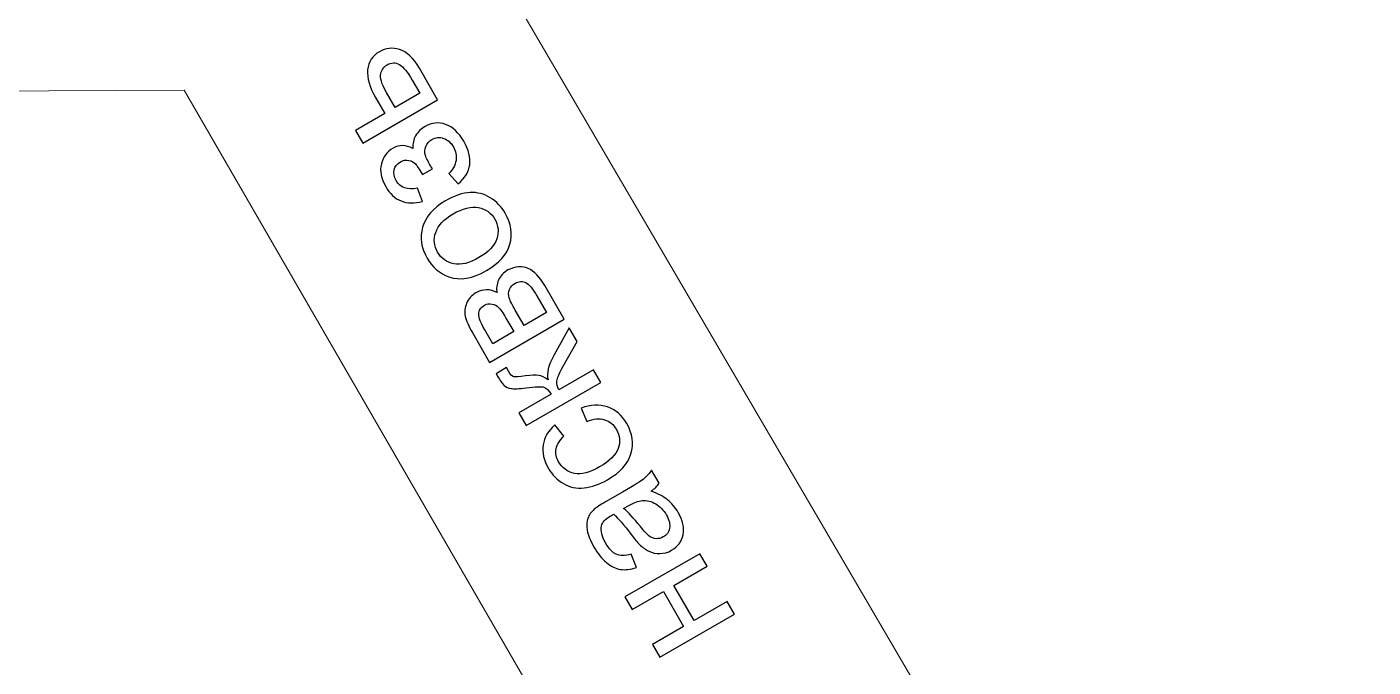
# Model space of a CAD drawing. Header units: millimetres. Extents: x -998 to 1016, y -1915 to 1914.
# Drawn here: x 855.7 to 920.6, y 1146.5 to 1177.4 of the extents above; entities that cross this region are included whole.
import ezdxf

# ---------------------------------------------------------------- set-up
doc = ezdxf.new("R2010")
doc.units = ezdxf.units.MM
doc.header["$MEASUREMENT"] = 0
doc.layers.add('layer 1', color=7, linetype='Continuous')

msp = doc.modelspace()

# ---------------------------------------------------------------- linework, layer by layer
at = {"layer": 'layer 1', "color": 153, "lineweight": 20}
for points, knots in [([(980.4581, 1117.3298), (944.5596, 1055.1518), (865.0528, 1033.848), (802.8748, 1069.7465), (802.8748, 1069.7465), (740.6968, 1105.645), (719.393, 1185.1518), (755.2915, 1247.3298), (755.2915, 1247.3298), (791.19, 1309.5078), (870.6968, 1330.8116), (932.8748, 1294.9131), (932.8748, 1294.9131), (995.0528, 1259.0146), (1016.3566, 1179.5078), (980.4581, 1117.3298)], [0, 0, 0, 0, 0.2, 0.2, 0.2, 0.2, 0.4, 0.4, 0.4, 0.4, 0.6, 0.6, 0.6, 0.6, 1, 1, 1, 1]), ([(899.1939, 1252.5914), (899.1939, 1252.5914), (863.256, 1190.3298), (863.256, 1190.3298), (863.256, 1190.3298), (863.256, 1190.3298), (791.3668, 1190.7117), (791.3668, 1190.7117), (791.3668, 1190.7117), (791.3596, 1192.3623), (790.0216, 1193.6984), (788.3668, 1193.6984), (788.3668, 1193.6984), (786.7122, 1193.6984), (785.3669, 1191.5891), (785.3669, 1190.6984), (785.3669, 1190.6984), (785.367, 1185.6665), (785.3669, 1179.4302), (785.3669, 1173.9614), (785.3669, 1173.9614), (785.3669, 1173.0707), (786.71, 1170.9614), (788.3669, 1170.9614), (788.3669, 1170.9614), (790.0238, 1170.9614), (791.3669, 1172.3045), (791.3669, 1173.9615), (791.3669, 1173.9615), (791.3669, 1173.9615), (791.3667, 1173.9745), (791.3667, 1173.9745), (791.3667, 1173.9745), (791.3667, 1173.9745), (863.2562, 1174.3298), (863.2562, 1174.3298), (863.2562, 1174.3298), (863.2562, 1174.3298), (899.2118, 1112.0782), (899.2118, 1112.0782), (899.2118, 1112.0782), (899.2118, 1112.0782), (899.2005, 1112.072), (899.2005, 1112.072), (899.2005, 1112.072), (897.7655, 1111.2435), (897.274, 1109.4089), (898.1025, 1107.9739), (898.1025, 1107.9739), (899.0007, 1106.4182), (901.676, 1106.4535), (902.5092, 1107.0802), (902.5092, 1107.0802), (907.0327, 1109.6918), (912.2284, 1112.6653), (916.3768, 1115.0606), (916.3768, 1115.0606), (917.1485, 1115.5061), (918.3024, 1117.7256), (917.475, 1119.1587), (917.475, 1119.1587), (916.6476, 1120.5918), (914.8212, 1121.0826), (913.3881, 1120.263), (913.3881, 1120.263), (913.3881, 1120.263), (877.1124, 1182.3298), (877.1124, 1182.3298), (877.1124, 1182.3298), (877.1124, 1182.3298), (913.057, 1244.5876), (913.057, 1244.5876), (913.057, 1244.5876), (914.4919, 1243.7591), (916.3266, 1244.2507), (917.155, 1245.6857), (917.155, 1245.6857), (917.9835, 1247.1206), (917.4919, 1248.9553), (916.0569, 1249.7837), (916.0569, 1249.7837), (916.0569, 1249.7837), (916.0502, 1249.7875), (916.0502, 1249.7875), (916.0502, 1249.7875), (916.0502, 1249.7875), (902.2005, 1257.7837), (902.2005, 1257.7837), (902.2005, 1257.7837), (902.2005, 1257.7837), (902.1939, 1257.7876), (902.1939, 1257.7876), (902.1939, 1257.7876), (900.7589, 1258.616), (898.9243, 1258.1244), (898.0958, 1256.6895), (898.0958, 1256.6895), (897.2674, 1255.2546), (897.759, 1253.4199), (899.1939, 1252.5914)], [0, 0, 0, 0, 0.0384615, 0.0384615, 0.0384615, 0.0384615, 0.0769231, 0.0769231, 0.0769231, 0.0769231, 0.1153846, 0.1153846, 0.1153846, 0.1153846, 0.1538462, 0.1538462, 0.1538462, 0.1538462, 0.1923077, 0.1923077, 0.1923077, 0.1923077, 0.2307692, 0.2307692, 0.2307692, 0.2307692, 0.2692308, 0.2692308, 0.2692308, 0.2692308, 0.3076923, 0.3076923, 0.3076923, 0.3076923, 0.3461538, 0.3461538, 0.3461538, 0.3461538, 0.3846154, 0.3846154, 0.3846154, 0.3846154, 0.4230769, 0.4230769, 0.4230769, 0.4230769, 0.4615385, 0.4615385, 0.4615385, 0.4615385, 0.5, 0.5, 0.5, 0.5, 0.5384615, 0.5384615, 0.5384615, 0.5384615, 0.5769231, 0.5769231, 0.5769231, 0.5769231, 0.6153846, 0.6153846, 0.6153846, 0.6153846, 0.6538462, 0.6538462, 0.6538462, 0.6538462, 0.6923077, 0.6923077, 0.6923077, 0.6923077, 0.7307692, 0.7307692, 0.7307692, 0.7307692, 0.7692308, 0.7692308, 0.7692308, 0.7692308, 0.8076923, 0.8076923, 0.8076923, 0.8076923, 0.8461538, 0.8461538, 0.8461538, 0.8461538, 0.8846154, 0.8846154, 0.8846154, 0.8846154, 0.9230769, 0.9230769, 0.9230769, 0.9230769, 1, 1, 1, 1])]:
    msp.add_open_spline(points, degree=3, knots=knots, dxfattribs=at)
at = {"layer": 'layer 1', "color": 250}
for points, knots in [([(871.8847, 1171.7706), (871.8847, 1171.7706), (871.5325, 1172.3826), (871.5325, 1172.3826), (871.5325, 1172.3826), (871.5325, 1172.3826), (872.9414, 1173.1969), (872.9414, 1173.1969), (872.9414, 1173.1969), (872.9414, 1173.1969), (872.4941, 1173.971), (872.4941, 1173.971), (872.4941, 1173.971), (872.2034, 1174.4773), (872.0762, 1174.922), (872.115, 1175.309), (872.115, 1175.309), (872.1525, 1175.6948), (872.344, 1175.9867), (872.6883, 1176.1863), (872.6883, 1176.1863), (872.9896, 1176.3604), (873.3137, 1176.3952), (873.6592, 1176.2907), (873.6592, 1176.2907), (874.0049, 1176.1863), (874.3222, 1175.8836), (874.6102, 1175.384), (874.6102, 1175.384), (874.6102, 1175.384), (875.4942, 1173.8545), (875.4942, 1173.8545), (875.4942, 1173.8545), (875.4942, 1173.8545), (871.8847, 1171.7706), (871.8847, 1171.7706)], [0, 0, 0, 0, 0.1, 0.1, 0.1, 0.1, 0.2, 0.2, 0.2, 0.2, 0.3, 0.3, 0.3, 0.3, 0.4, 0.4, 0.4, 0.4, 0.5, 0.5, 0.5, 0.5, 0.6, 0.6, 0.6, 0.6, 0.7, 0.7, 0.7, 0.7, 0.8, 0.8, 0.8, 0.8, 1, 1, 1, 1]), ([(874.637, 1174.176), (874.637, 1174.176), (874.2673, 1174.8175), (874.2673, 1174.8175), (874.2673, 1174.8175), (874.0436, 1175.2059), (873.8361, 1175.4536), (873.6459, 1175.5648), (873.6459, 1175.5648), (873.4543, 1175.6746), (873.2589, 1175.672), (873.0566, 1175.5554), (873.0566, 1175.5554), (872.9012, 1175.4657), (872.7968, 1175.3238), (872.7445, 1175.1309), (872.7445, 1175.1309), (872.6936, 1174.938), (872.7887, 1174.6313), (873.0298, 1174.2134), (873.0298, 1174.2134), (873.0298, 1174.2134), (873.4477, 1173.4889), (873.4477, 1173.4889), (873.4477, 1173.4889), (873.4477, 1173.4889), (874.637, 1174.176), (874.637, 1174.176)], [0, 0, 0, 0, 0.125, 0.125, 0.125, 0.125, 0.25, 0.25, 0.25, 0.25, 0.375, 0.375, 0.375, 0.375, 0.5, 0.5, 0.5, 0.5, 0.625, 0.625, 0.625, 0.625, 0.75, 0.75, 0.75, 0.75, 1, 1, 1, 1]), ([(875.2377, 1170.531), (875.2377, 1170.531), (874.7582, 1170.2538), (874.7582, 1170.2538), (874.7582, 1170.2538), (874.6069, 1170.5109), (874.4957, 1170.681), (874.4234, 1170.7641), (874.4234, 1170.7641), (874.3511, 1170.8484), (874.2453, 1170.9061), (874.106, 1170.9369), (874.106, 1170.9369), (873.9667, 1170.969), (873.83, 1170.9448), (873.6934, 1170.8672), (873.6934, 1170.8672), (873.5287, 1170.7708), (873.4283, 1170.6396), (873.3934, 1170.4735), (873.3934, 1170.4735), (873.3573, 1170.3061), (873.3908, 1170.1359), (873.4913, 1169.9619), (873.4913, 1169.9619), (873.6908, 1169.6176), (874.0323, 1169.4931), (874.5172, 1169.5895), (874.5172, 1169.5895), (874.5172, 1169.5895), (874.7583, 1168.9533), (874.7583, 1168.9533), (874.7583, 1168.9533), (873.976, 1168.743), (873.3854, 1168.9841), (872.985, 1169.678), (872.985, 1169.678), (872.7626, 1170.0637), (872.693, 1170.4253), (872.7773, 1170.7654), (872.7773, 1170.7654), (872.8617, 1171.1056), (873.0506, 1171.3601), (873.3425, 1171.5288), (873.3425, 1171.5288), (873.6372, 1171.6989), (873.9546, 1171.6923), (874.2934, 1171.5074), (874.2934, 1171.5074), (874.2867, 1171.7444), (874.3323, 1171.9521), (874.4301, 1172.1302), (874.4301, 1172.1302), (874.5278, 1172.3083), (874.6805, 1172.4557), (874.8868, 1172.5749), (874.8868, 1172.5749), (875.2109, 1172.7624), (875.5417, 1172.7958), (875.8792, 1172.6766), (875.8792, 1172.6766), (876.2167, 1172.5574), (876.5074, 1172.2855), (876.7524, 1171.8624), (876.7524, 1171.8624), (877.2265, 1171.0399), (877.1368, 1170.3515), (876.4806, 1169.7984), (876.4806, 1169.7984), (876.4806, 1169.7984), (876.0265, 1170.3021), (876.0265, 1170.3021), (876.0265, 1170.3021), (876.2274, 1170.4869), (876.3453, 1170.6971), (876.3801, 1170.9302), (876.3801, 1170.9302), (876.4149, 1171.1619), (876.3721, 1171.3816), (876.2543, 1171.5878), (876.2543, 1171.5878), (876.1351, 1171.794), (875.977, 1171.932), (875.7814, 1172.0016), (875.7814, 1172.0016), (875.5859, 1172.0713), (875.3971, 1172.0538), (875.2163, 1171.9494), (875.2163, 1171.9494), (875.0756, 1171.869), (874.9778, 1171.7552), (874.923, 1171.6078), (874.923, 1171.6078), (874.8694, 1171.4619), (874.8573, 1171.3333), (874.8868, 1171.2208), (874.8868, 1171.2208), (874.9176, 1171.1083), (875.006, 1170.9234), (875.1546, 1170.6677), (875.1546, 1170.6677), (875.1654, 1170.6476), (875.1935, 1170.6021), (875.2377, 1170.531)], [0, 0, 0, 0, 0.037037, 0.037037, 0.037037, 0.037037, 0.0740741, 0.0740741, 0.0740741, 0.0740741, 0.1111111, 0.1111111, 0.1111111, 0.1111111, 0.1481481, 0.1481481, 0.1481481, 0.1481481, 0.1851852, 0.1851852, 0.1851852, 0.1851852, 0.2222222, 0.2222222, 0.2222222, 0.2222222, 0.2592593, 0.2592593, 0.2592593, 0.2592593, 0.2962963, 0.2962963, 0.2962963, 0.2962963, 0.3333333, 0.3333333, 0.3333333, 0.3333333, 0.3703704, 0.3703704, 0.3703704, 0.3703704, 0.4074074, 0.4074074, 0.4074074, 0.4074074, 0.4444444, 0.4444444, 0.4444444, 0.4444444, 0.4814815, 0.4814815, 0.4814815, 0.4814815, 0.5185185, 0.5185185, 0.5185185, 0.5185185, 0.5555556, 0.5555556, 0.5555556, 0.5555556, 0.5925926, 0.5925926, 0.5925926, 0.5925926, 0.6296296, 0.6296296, 0.6296296, 0.6296296, 0.6666667, 0.6666667, 0.6666667, 0.6666667, 0.7037037, 0.7037037, 0.7037037, 0.7037037, 0.7407407, 0.7407407, 0.7407407, 0.7407407, 0.7777778, 0.7777778, 0.7777778, 0.7777778, 0.8148148, 0.8148148, 0.8148148, 0.8148148, 0.8518519, 0.8518519, 0.8518519, 0.8518519, 0.8888889, 0.8888889, 0.8888889, 0.8888889, 0.9259259, 0.9259259, 0.9259259, 0.9259259, 1, 1, 1, 1]), ([(877.8467, 1165.6119), (877.1784, 1165.2262), (876.577, 1165.1257), (876.0399, 1165.3118), (876.0399, 1165.3118), (875.594, 1165.4672), (875.2417, 1165.7686), (874.9846, 1166.2146), (874.9846, 1166.2146), (874.6979, 1166.7114), (874.6257, 1167.2096), (874.7689, 1167.7132), (874.7689, 1167.7132), (874.9122, 1168.2155), (875.2711, 1168.632), (875.8444, 1168.9628), (875.8444, 1168.9628), (876.3078, 1169.2307), (876.7136, 1169.3726), (877.0605, 1169.3874), (877.0605, 1169.3874), (877.4074, 1169.4007), (877.7301, 1169.3177), (878.0315, 1169.1369), (878.0315, 1169.1369), (878.3329, 1168.9547), (878.5739, 1168.707), (878.7561, 1168.3923), (878.7561, 1168.3923), (879.0481, 1167.8873), (879.1217, 1167.385), (878.9771, 1166.8869), (878.9771, 1166.8869), (878.8337, 1166.3887), (878.4561, 1165.9628), (877.8467, 1165.6119)], [0, 0, 0, 0, 0.1, 0.1, 0.1, 0.1, 0.2, 0.2, 0.2, 0.2, 0.3, 0.3, 0.3, 0.3, 0.4, 0.4, 0.4, 0.4, 0.5, 0.5, 0.5, 0.5, 0.6, 0.6, 0.6, 0.6, 0.7, 0.7, 0.7, 0.7, 0.8, 0.8, 0.8, 0.8, 1, 1, 1, 1]), ([(877.4837, 1166.2399), (877.9458, 1166.5065), (878.2337, 1166.8078), (878.3476, 1167.1414), (878.3476, 1167.1414), (878.4615, 1167.4761), (878.4293, 1167.7963), (878.2524, 1168.1016), (878.2524, 1168.1016), (878.077, 1168.4056), (877.8159, 1168.5918), (877.469, 1168.6601), (877.469, 1168.6601), (877.1207, 1168.7284), (876.711, 1168.6253), (876.2368, 1168.352), (876.2368, 1168.352), (875.7908, 1168.0949), (875.5109, 1167.7976), (875.3984, 1167.4628), (875.3984, 1167.4628), (875.2859, 1167.1266), (875.3167, 1166.8078), (875.4908, 1166.5065), (875.4908, 1166.5065), (875.6663, 1166.2011), (875.9274, 1166.0137), (876.273, 1165.944), (876.273, 1165.944), (876.6185, 1165.8743), (877.0217, 1165.9734), (877.4837, 1166.2399)], [0, 0, 0, 0, 0.1111111, 0.1111111, 0.1111111, 0.1111111, 0.2222222, 0.2222222, 0.2222222, 0.2222222, 0.3333333, 0.3333333, 0.3333333, 0.3333333, 0.4444444, 0.4444444, 0.4444444, 0.4444444, 0.5555556, 0.5555556, 0.5555556, 0.5555556, 0.6666667, 0.6666667, 0.6666667, 0.6666667, 0.7777778, 0.7777778, 0.7777778, 0.7777778, 1, 1, 1, 1]), ([(877.9986, 1161.1802), (877.9986, 1161.1802), (877.1857, 1162.5905), (877.1857, 1162.5905), (877.1857, 1162.5905), (876.9848, 1162.9374), (876.8657, 1163.212), (876.8255, 1163.4142), (876.8255, 1163.4142), (876.7853, 1163.6164), (876.808, 1163.8226), (876.8924, 1164.033), (876.8924, 1164.033), (876.9754, 1164.2419), (877.1254, 1164.4093), (877.3411, 1164.5339), (877.3411, 1164.5339), (877.5126, 1164.633), (877.684, 1164.6839), (877.8527, 1164.6865), (877.8527, 1164.6865), (878.0215, 1164.6893), (878.1902, 1164.6437), (878.359, 1164.5513), (878.359, 1164.5513), (878.3174, 1164.7535), (878.3429, 1164.9558), (878.4326, 1165.158), (878.4326, 1165.158), (878.5237, 1165.3589), (878.6751, 1165.5223), (878.888, 1165.6442), (878.888, 1165.6442), (879.2429, 1165.8196), (879.567, 1165.8437), (879.8603, 1165.7165), (879.8603, 1165.7165), (880.155, 1165.5906), (880.4242, 1165.316), (880.6679, 1164.8915), (880.6679, 1164.8915), (880.6679, 1164.8915), (881.6081, 1163.2642), (881.6081, 1163.2642), (881.6081, 1163.2642), (881.6081, 1163.2642), (877.9986, 1161.1802), (877.9986, 1161.1802)], [0, 0, 0, 0, 0.0769231, 0.0769231, 0.0769231, 0.0769231, 0.1538462, 0.1538462, 0.1538462, 0.1538462, 0.2307692, 0.2307692, 0.2307692, 0.2307692, 0.3076923, 0.3076923, 0.3076923, 0.3076923, 0.3846154, 0.3846154, 0.3846154, 0.3846154, 0.4615385, 0.4615385, 0.4615385, 0.4615385, 0.5384615, 0.5384615, 0.5384615, 0.5384615, 0.6153846, 0.6153846, 0.6153846, 0.6153846, 0.6923077, 0.6923077, 0.6923077, 0.6923077, 0.7692308, 0.7692308, 0.7692308, 0.7692308, 0.8461538, 0.8461538, 0.8461538, 0.8461538, 1, 1, 1, 1]), ([(880.7524, 1163.5857), (880.7524, 1163.5857), (880.2863, 1164.3905), (880.2863, 1164.3905), (880.2863, 1164.3905), (880.0867, 1164.7374), (879.9099, 1164.9518), (879.7545, 1165.0348), (879.7545, 1165.0348), (879.5992, 1165.1178), (879.421, 1165.1058), (879.2202, 1164.9987), (879.2202, 1164.9987), (879.1049, 1164.9317), (879.0192, 1164.8325), (878.9644, 1164.7013), (878.9644, 1164.7013), (878.908, 1164.5687), (878.9027, 1164.4361), (878.9456, 1164.3009), (878.9456, 1164.3009), (878.9885, 1164.1656), (879.0875, 1163.966), (879.2403, 1163.7008), (879.2403, 1163.7008), (879.2403, 1163.7008), (879.6674, 1162.9602), (879.6674, 1162.9602), (879.6674, 1162.9602), (879.6674, 1162.9602), (880.7524, 1163.5857), (880.7524, 1163.5857)], [0, 0, 0, 0, 0.1111111, 0.1111111, 0.1111111, 0.1111111, 0.2222222, 0.2222222, 0.2222222, 0.2222222, 0.3333333, 0.3333333, 0.3333333, 0.3333333, 0.4444444, 0.4444444, 0.4444444, 0.4444444, 0.5555556, 0.5555556, 0.5555556, 0.5555556, 0.6666667, 0.6666667, 0.6666667, 0.6666667, 0.7777778, 0.7777778, 0.7777778, 0.7777778, 1, 1, 1, 1]), ([(879.1653, 1162.6696), (879.1653, 1162.6696), (878.7889, 1163.3218), (878.7889, 1163.3218), (878.7889, 1163.3218), (878.6376, 1163.583), (878.521, 1163.753), (878.438, 1163.8347), (878.438, 1163.8347), (878.3536, 1163.9165), (878.2492, 1163.9727), (878.1219, 1164.0021), (878.1219, 1164.0021), (877.9947, 1164.0303), (877.8727, 1164.0129), (877.7576, 1163.9459), (877.7576, 1163.9459), (877.5674, 1163.8361), (877.4737, 1163.6915), (877.4763, 1163.5133), (877.4763, 1163.5133), (877.4804, 1163.3352), (877.5755, 1163.0834), (877.7643, 1162.7579), (877.7643, 1162.7579), (877.7643, 1162.7579), (878.1527, 1162.0843), (878.1527, 1162.0843), (878.1527, 1162.0843), (878.1527, 1162.0843), (879.1653, 1162.6696), (879.1653, 1162.6696)], [0, 0, 0, 0, 0.1111111, 0.1111111, 0.1111111, 0.1111111, 0.2222222, 0.2222222, 0.2222222, 0.2222222, 0.3333333, 0.3333333, 0.3333333, 0.3333333, 0.4444444, 0.4444444, 0.4444444, 0.4444444, 0.5555556, 0.5555556, 0.5555556, 0.5555556, 0.6666667, 0.6666667, 0.6666667, 0.6666667, 0.7777778, 0.7777778, 0.7777778, 0.7777778, 1, 1, 1, 1]), ([(879.7606, 1158.1289), (879.7606, 1158.1289), (879.4083, 1158.741), (879.4083, 1158.741), (879.4083, 1158.741), (879.4083, 1158.741), (880.9673, 1159.6409), (880.9673, 1159.6409), (880.9673, 1159.6409), (880.8548, 1159.8365), (880.7383, 1159.9516), (880.6191, 1159.9865), (880.6191, 1159.9865), (880.4985, 1160.0213), (880.2145, 1160.0106), (879.7673, 1159.9543), (879.7673, 1159.9543), (879.4124, 1159.9101), (879.1685, 1159.8981), (879.0347, 1159.9208), (879.0347, 1159.9208), (878.9007, 1159.9436), (878.7896, 1159.9945), (878.7025, 1160.0735), (878.7025, 1160.0735), (878.6141, 1160.1526), (878.5083, 1160.2999), (878.3838, 1160.5142), (878.3838, 1160.5142), (878.3838, 1160.5142), (878.3128, 1160.6374), (878.3128, 1160.6374), (878.3128, 1160.6374), (878.3128, 1160.6374), (878.819, 1160.9293), (878.819, 1160.9293), (878.819, 1160.9293), (878.819, 1160.9293), (878.9142, 1160.7579), (878.9142, 1160.7579), (878.9142, 1160.7579), (879.0065, 1160.5971), (879.0896, 1160.5075), (879.1646, 1160.49), (879.1646, 1160.49), (879.2409, 1160.4713), (879.4311, 1160.4834), (879.7351, 1160.5289), (879.7351, 1160.5289), (880.0244, 1160.5718), (880.236, 1160.5812), (880.3713, 1160.5571), (880.3713, 1160.5571), (880.5066, 1160.5316), (880.658, 1160.4606), (880.8253, 1160.3427), (880.8253, 1160.3427), (880.7436, 1160.6468), (880.8387, 1161.0459), (881.1119, 1161.5415), (881.1119, 1161.5415), (881.1119, 1161.5415), (881.8432, 1162.8566), (881.8432, 1162.8566), (881.8432, 1162.8566), (881.8432, 1162.8566), (882.2316, 1162.1843), (882.2316, 1162.1843), (882.2316, 1162.1843), (882.2316, 1162.1843), (881.491, 1160.8852), (881.491, 1160.8852), (881.491, 1160.8852), (881.3437, 1160.6226), (881.2632, 1160.4204), (881.2486, 1160.2798), (881.2486, 1160.2798), (881.2352, 1160.1392), (881.2686, 1159.9999), (881.3477, 1159.8605), (881.3477, 1159.8605), (881.3477, 1159.8605), (883.0164, 1160.8249), (883.0164, 1160.8249), (883.0164, 1160.8249), (883.0164, 1160.8249), (883.37, 1160.2128), (883.37, 1160.2128), (883.37, 1160.2128), (883.37, 1160.2128), (879.7606, 1158.1289), (879.7606, 1158.1289)], [0, 0, 0, 0, 0.0416667, 0.0416667, 0.0416667, 0.0416667, 0.0833333, 0.0833333, 0.0833333, 0.0833333, 0.125, 0.125, 0.125, 0.125, 0.1666667, 0.1666667, 0.1666667, 0.1666667, 0.2083333, 0.2083333, 0.2083333, 0.2083333, 0.25, 0.25, 0.25, 0.25, 0.2916667, 0.2916667, 0.2916667, 0.2916667, 0.3333333, 0.3333333, 0.3333333, 0.3333333, 0.375, 0.375, 0.375, 0.375, 0.4166667, 0.4166667, 0.4166667, 0.4166667, 0.4583333, 0.4583333, 0.4583333, 0.4583333, 0.5, 0.5, 0.5, 0.5, 0.5416667, 0.5416667, 0.5416667, 0.5416667, 0.5833333, 0.5833333, 0.5833333, 0.5833333, 0.625, 0.625, 0.625, 0.625, 0.6666667, 0.6666667, 0.6666667, 0.6666667, 0.7083333, 0.7083333, 0.7083333, 0.7083333, 0.75, 0.75, 0.75, 0.75, 0.7916667, 0.7916667, 0.7916667, 0.7916667, 0.8333333, 0.8333333, 0.8333333, 0.8333333, 0.875, 0.875, 0.875, 0.875, 0.9166667, 0.9166667, 0.9166667, 0.9166667, 1, 1, 1, 1]), ([(882.695, 1158.3283), (882.695, 1158.3283), (882.4257, 1158.9753), (882.4257, 1158.9753), (882.4257, 1158.9753), (882.8784, 1159.148), (883.3003, 1159.1681), (883.6914, 1159.0328), (883.6914, 1159.0328), (884.0812, 1158.8976), (884.3905, 1158.6323), (884.6182, 1158.2386), (884.6182, 1158.2386), (884.9035, 1157.7445), (884.9718, 1157.2542), (884.8218, 1156.768), (884.8218, 1156.768), (884.6718, 1156.2806), (884.2969, 1155.864), (883.6941, 1155.5158), (883.6941, 1155.5158), (883.3044, 1155.2908), (882.9253, 1155.1582), (882.5597, 1155.1194), (882.5597, 1155.1194), (882.1928, 1155.0792), (881.8593, 1155.1488), (881.5619, 1155.3283), (881.5619, 1155.3283), (881.2633, 1155.5091), (881.0235, 1155.7528), (880.8441, 1156.0636), (880.8441, 1156.0636), (880.619, 1156.456), (880.532, 1156.8337), (880.5869, 1157.1967), (880.5869, 1157.1967), (880.6418, 1157.5609), (880.8307, 1157.8824), (881.1548, 1158.1636), (881.1548, 1158.1636), (881.1548, 1158.1636), (881.5901, 1157.6225), (881.5901, 1157.6225), (881.5901, 1157.6225), (881.3798, 1157.4257), (881.2553, 1157.2194), (881.2164, 1157.0051), (881.2164, 1157.0051), (881.1775, 1156.7908), (881.2164, 1156.5819), (881.3342, 1156.3783), (881.3342, 1156.3783), (881.5124, 1156.0703), (881.7668, 1155.8828), (882.099, 1155.8185), (882.099, 1155.8185), (882.4312, 1155.7529), (882.8356, 1155.8586), (883.3137, 1156.1346), (883.3137, 1156.1346), (883.7985, 1156.4145), (884.0973, 1156.7105), (884.2098, 1157.0238), (884.2098, 1157.0238), (884.3222, 1157.3359), (884.2928, 1157.6413), (884.12, 1157.9413), (884.12, 1157.9413), (883.9807, 1158.181), (883.7919, 1158.3391), (883.5508, 1158.4154), (883.5508, 1158.4154), (883.3111, 1158.4904), (883.0258, 1158.4623), (882.695, 1158.3283)], [0, 0, 0, 0, 0.05, 0.05, 0.05, 0.05, 0.1, 0.1, 0.1, 0.1, 0.15, 0.15, 0.15, 0.15, 0.2, 0.2, 0.2, 0.2, 0.25, 0.25, 0.25, 0.25, 0.3, 0.3, 0.3, 0.3, 0.35, 0.35, 0.35, 0.35, 0.4, 0.4, 0.4, 0.4, 0.45, 0.45, 0.45, 0.45, 0.5, 0.5, 0.5, 0.5, 0.55, 0.55, 0.55, 0.55, 0.6, 0.6, 0.6, 0.6, 0.65, 0.65, 0.65, 0.65, 0.7, 0.7, 0.7, 0.7, 0.75, 0.75, 0.75, 0.75, 0.8, 0.8, 0.8, 0.8, 0.85, 0.85, 0.85, 0.85, 0.9, 0.9, 0.9, 0.9, 1, 1, 1, 1]), ([(885.8069, 1154.9641), (886.1297, 1154.8489), (886.3922, 1154.7096), (886.5917, 1154.5449), (886.5917, 1154.5449), (886.7926, 1154.3814), (886.9614, 1154.1793), (887.1007, 1153.9395), (887.1007, 1153.9395), (887.3297, 1153.543), (887.4087, 1153.1828), (887.3377, 1152.8573), (887.3377, 1152.8573), (887.2667, 1152.5332), (887.0805, 1152.2841), (886.7792, 1152.11), (886.7792, 1152.11), (886.6024, 1152.0068), (886.4176, 1151.9546), (886.2261, 1151.9506), (886.2261, 1151.9506), (886.0332, 1151.9466), (885.8551, 1151.9841), (885.6917, 1152.0631), (885.6917, 1152.0631), (885.5283, 1152.1422), (885.3769, 1152.2506), (885.2363, 1152.3872), (885.2363, 1152.3872), (885.1358, 1152.489), (885.0006, 1152.6538), (884.8319, 1152.8788), (884.8319, 1152.8788), (884.4876, 1153.3382), (884.2078, 1153.6609), (883.9908, 1153.8471), (883.9908, 1153.8471), (883.9064, 1153.8015), (883.8515, 1153.772), (883.8287, 1153.7587), (883.8287, 1153.7587), (883.5796, 1153.6154), (883.4377, 1153.456), (883.4028, 1153.2819), (883.4028, 1153.2819), (883.3546, 1153.0449), (883.4188, 1152.773), (883.5971, 1152.4649), (883.5971, 1152.4649), (883.7631, 1152.1769), (883.9359, 1151.9934), (884.1166, 1151.9158), (884.1166, 1151.9158), (884.2962, 1151.8368), (884.5332, 1151.8381), (884.8279, 1151.9198), (884.8279, 1151.9198), (884.8279, 1151.9198), (885.0917, 1151.2756), (885.0917, 1151.2756), (885.0917, 1151.2756), (884.8037, 1151.1819), (884.5452, 1151.1511), (884.3162, 1151.1858), (884.3162, 1151.1858), (884.0872, 1151.2193), (883.8609, 1151.3291), (883.6399, 1151.5153), (883.6399, 1151.5153), (883.4189, 1151.7028), (883.2193, 1151.9506), (883.0399, 1152.2613), (883.0399, 1152.2613), (882.8617, 1152.5693), (882.7546, 1152.8399), (882.7158, 1153.0743), (882.7158, 1153.0743), (882.6769, 1153.3087), (882.6862, 1153.5029), (882.7439, 1153.6583), (882.7439, 1153.6583), (882.8015, 1153.8123), (882.9032, 1153.9556), (883.0506, 1154.0882), (883.0506, 1154.0882), (883.143, 1154.1685), (883.3251, 1154.2877), (883.597, 1154.4444), (883.597, 1154.4444), (883.597, 1154.4444), (884.4113, 1154.9159), (884.4113, 1154.9159), (884.4113, 1154.9159), (884.9806, 1155.244), (885.3327, 1155.4636), (885.468, 1155.5775), (885.468, 1155.5775), (885.6033, 1155.69), (885.7185, 1155.8252), (885.8122, 1155.982), (885.8122, 1155.982), (885.8122, 1155.982), (886.1806, 1155.3431), (886.1806, 1155.3431), (886.1806, 1155.3431), (886.0909, 1155.2065), (885.9662, 1155.0806), (885.8069, 1154.9641)], [0, 0, 0, 0, 0.0357143, 0.0357143, 0.0357143, 0.0357143, 0.0714286, 0.0714286, 0.0714286, 0.0714286, 0.1071429, 0.1071429, 0.1071429, 0.1071429, 0.1428571, 0.1428571, 0.1428571, 0.1428571, 0.1785714, 0.1785714, 0.1785714, 0.1785714, 0.2142857, 0.2142857, 0.2142857, 0.2142857, 0.25, 0.25, 0.25, 0.25, 0.2857143, 0.2857143, 0.2857143, 0.2857143, 0.3214286, 0.3214286, 0.3214286, 0.3214286, 0.3571429, 0.3571429, 0.3571429, 0.3571429, 0.3928571, 0.3928571, 0.3928571, 0.3928571, 0.4285714, 0.4285714, 0.4285714, 0.4285714, 0.4642857, 0.4642857, 0.4642857, 0.4642857, 0.5, 0.5, 0.5, 0.5, 0.5357143, 0.5357143, 0.5357143, 0.5357143, 0.5714286, 0.5714286, 0.5714286, 0.5714286, 0.6071429, 0.6071429, 0.6071429, 0.6071429, 0.6428571, 0.6428571, 0.6428571, 0.6428571, 0.6785714, 0.6785714, 0.6785714, 0.6785714, 0.7142857, 0.7142857, 0.7142857, 0.7142857, 0.75, 0.75, 0.75, 0.75, 0.7857143, 0.7857143, 0.7857143, 0.7857143, 0.8214286, 0.8214286, 0.8214286, 0.8214286, 0.8571429, 0.8571429, 0.8571429, 0.8571429, 0.8928571, 0.8928571, 0.8928571, 0.8928571, 0.9285714, 0.9285714, 0.9285714, 0.9285714, 1, 1, 1, 1]), ([(884.4702, 1154.1243), (884.6885, 1153.9543), (884.9577, 1153.6663), (885.2778, 1153.2591), (885.2778, 1153.2591), (885.4587, 1153.0275), (885.6033, 1152.8734), (885.7078, 1152.7957), (885.7078, 1152.7957), (885.8135, 1152.7181), (885.926, 1152.6752), (886.0467, 1152.6699), (886.0467, 1152.6699), (886.1658, 1152.6631), (886.2797, 1152.6912), (886.3855, 1152.7515), (886.3855, 1152.7515), (886.5488, 1152.8466), (886.6493, 1152.9859), (886.6868, 1153.172), (886.6868, 1153.172), (886.7244, 1153.3582), (886.6748, 1153.5712), (886.5368, 1153.8083), (886.5368, 1153.8083), (886.4015, 1154.044), (886.2288, 1154.2248), (886.0198, 1154.348), (886.0198, 1154.348), (885.8096, 1154.4725), (885.5912, 1154.5261), (885.3622, 1154.5087), (885.3622, 1154.5087), (885.1868, 1154.494), (884.9645, 1154.4097), (884.6939, 1154.2543), (884.6939, 1154.2543), (884.6939, 1154.2543), (884.4702, 1154.1243), (884.4702, 1154.1243)], [0, 0, 0, 0, 0.0909091, 0.0909091, 0.0909091, 0.0909091, 0.1818182, 0.1818182, 0.1818182, 0.1818182, 0.2727273, 0.2727273, 0.2727273, 0.2727273, 0.3636364, 0.3636364, 0.3636364, 0.3636364, 0.4545455, 0.4545455, 0.4545455, 0.4545455, 0.5454545, 0.5454545, 0.5454545, 0.5454545, 0.6363636, 0.6363636, 0.6363636, 0.6363636, 0.7272727, 0.7272727, 0.7272727, 0.7272727, 0.8181818, 0.8181818, 0.8181818, 0.8181818, 1, 1, 1, 1]), ([(886.2187, 1146.9427), (886.2187, 1146.9427), (885.8665, 1147.5548), (885.8665, 1147.5548), (885.8665, 1147.5548), (885.8665, 1147.5548), (887.3679, 1148.4213), (887.3679, 1148.4213), (887.3679, 1148.4213), (887.3679, 1148.4213), (886.3888, 1150.1182), (886.3888, 1150.1182), (886.3888, 1150.1182), (886.3888, 1150.1182), (884.8874, 1149.2503), (884.8874, 1149.2503), (884.8874, 1149.2503), (884.8874, 1149.2503), (884.5339, 1149.8624), (884.5339, 1149.8624), (884.5339, 1149.8624), (884.5339, 1149.8624), (888.142, 1151.945), (888.142, 1151.945), (888.142, 1151.945), (888.142, 1151.945), (888.4956, 1151.3343), (888.4956, 1151.3343), (888.4956, 1151.3343), (888.4956, 1151.3343), (886.8951, 1150.4101), (886.8951, 1150.4101), (886.8951, 1150.4101), (886.8951, 1150.4101), (887.8741, 1148.7146), (887.8741, 1148.7146), (887.8741, 1148.7146), (887.8741, 1148.7146), (889.4746, 1149.6387), (889.4746, 1149.6387), (889.4746, 1149.6387), (889.4746, 1149.6387), (889.8282, 1149.0266), (889.8282, 1149.0266), (889.8282, 1149.0266), (889.8282, 1149.0266), (886.2187, 1146.9427), (886.2187, 1146.9427)], [0, 0, 0, 0, 0.0769231, 0.0769231, 0.0769231, 0.0769231, 0.1538462, 0.1538462, 0.1538462, 0.1538462, 0.2307692, 0.2307692, 0.2307692, 0.2307692, 0.3076923, 0.3076923, 0.3076923, 0.3076923, 0.3846154, 0.3846154, 0.3846154, 0.3846154, 0.4615385, 0.4615385, 0.4615385, 0.4615385, 0.5384615, 0.5384615, 0.5384615, 0.5384615, 0.6153846, 0.6153846, 0.6153846, 0.6153846, 0.6923077, 0.6923077, 0.6923077, 0.6923077, 0.7692308, 0.7692308, 0.7692308, 0.7692308, 0.8461538, 0.8461538, 0.8461538, 0.8461538, 1, 1, 1, 1])]:
    msp.add_open_spline(points, degree=3, knots=knots, dxfattribs=at)

doc.saveas('drawing.dxf')
